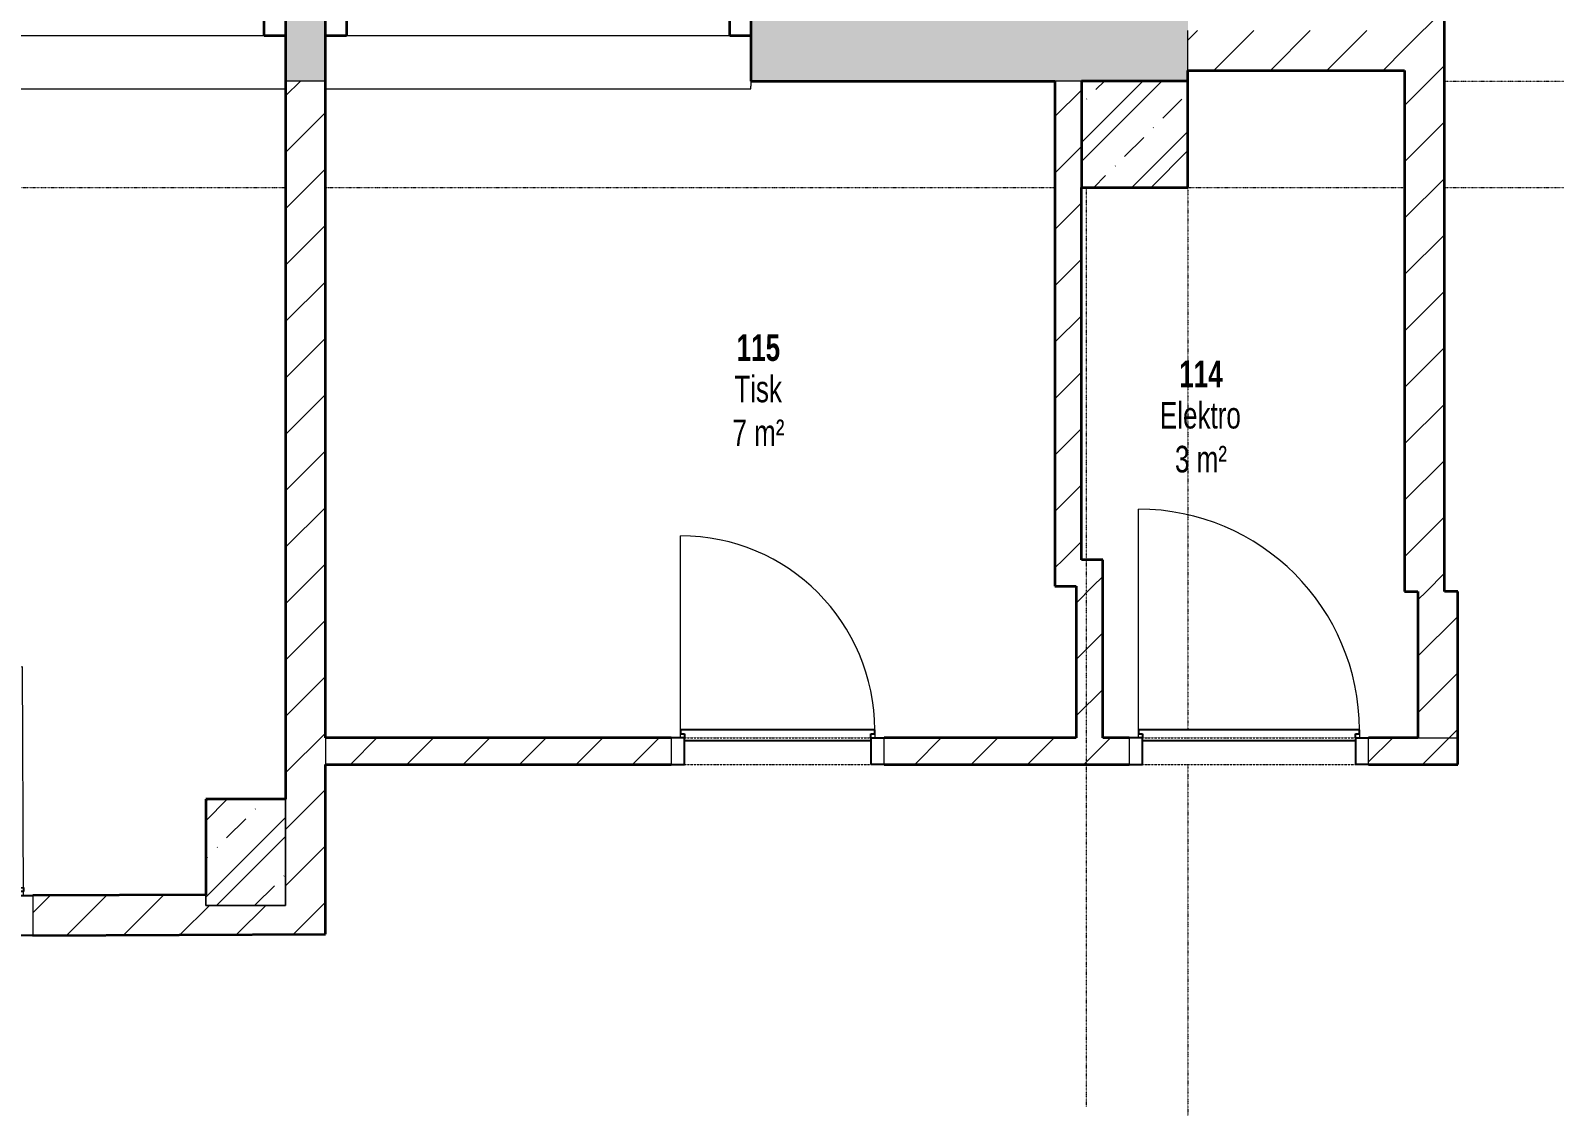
# Model space of a CAD drawing. Header units: millimetres. Extents: x -3281 to 232784, y -45352 to 20466.
# Drawn here: x 12877 to 18606, y -20299 to -16253 of the extents above; entities that cross this region are included whole.
import ezdxf

# ---------------------------------------------------------------- set-up
doc = ezdxf.new("R2010")
doc.units = ezdxf.units.MM
doc.linetypes.add('Dash dot dot', pattern=[5, 2, -1, 0, -1, 0, -1])
doc.linetypes.add('Čerchovaná se dvěma tečkami', pattern=[2.59, 1, -0.53, 0, -0.53, 0, -0.53])
for name, color, linetype, lineweight in [('A-AREA-IDEN', 2, 'Continuous', 9), ('A-DETL', 90, 'Continuous', 13), ('A-DOOR', 31, 'Continuous', 13), ('A-DOOR-FRAM', 31, 'Continuous', 25), ('A-GENM', 13, 'Continuous', 13), ('A-GLAZ', 151, 'Continuous', 13), ('A-WALL', 113, 'Continuous', 13), ('S-COLS', 52, 'Continuous', 13)]:
    doc.layers.add(name, color=color, linetype=linetype, lineweight=lineweight)
doc.layers.add('A-WALL-PATT', color=111, linetype='Continuous')
doc.styles.add('Arial_1', font='arial.ttf', dxfattribs={"width": 0.7, "height": 100})
doc.styles.add('Arial_B', font='arialbd.ttf', dxfattribs={"width": 0.7, "height": 100})
pattern_1 = [(45, (0, 0), (-106.066, 106.066), [])]

# ---------------------------------------------------------------- blocks, each defined once
blk = doc.blocks.new('DVERE_1k_oblozka - DD03_01_800x1970_koupelna-1549494-1NP_NÁVRH A')
at = {"layer": 'A-DOOR'}
for p, q in [((-450, 77.9), (-400, 77.9)), ((-450, -72.1), (-450, 77.9)), ((-400, 77.9), (-400, -72.1)), ((400, 77.9), (450, 77.9)), ((400, -72.1), (400, 77.9)), ((450, 77.9), (450, -72.1)), ((-400, -72.1), (-450, -72.1)), ((-415, -72.1), (-415, -932.1)), ((305, -102.1), (-305, -102.1)), ((450, -72.1), (400, -72.1)), ((415, -102.1), (415, -72.1))]:
    blk.add_line(p, q, dxfattribs=at)
at = {"layer": 'A-DOOR', "linetype": 'Čerchovaná se dvěma tečkami'}
for p, q in [((-400, 77.9), (400, 77.9)), ((-400, -72.1), (400, -72.1))]:
    blk.add_line(p, q, dxfattribs=at)
at = {"layer": 'A-DOOR', "lineweight": 25}
for p, q in [((-415, -87.1), (-400, -87.1)), ((-415, -102.1), (-415, -87.1)), ((415, -102.1), (-415, -102.1)), ((-400, -62.1), (400, -62.1)), ((-400, -87.1), (-400, -72.1)), ((400, -72.1), (400, -87.1)), ((400, -87.1), (415, -87.1)), ((415, -87.1), (415, -102.1))]:
    blk.add_line(p, q, dxfattribs=at)
at = {"layer": 'A-DOOR'}
blk.add_arc((-415, -102.1), 830, 270, 0, dxfattribs=at)
at = {"layer": 'A-DOOR-FRAM'}
for p, q in [((-450, 77.9), (-400, 77.9)), ((-400, 77.9), (-400, -72.1)), ((400, -72.1), (400, 77.9)), ((450, 77.9), (400, 77.9)), ((-400, -72.1), (-450, -72.1)), ((400, -72.1), (450, -72.1))]:
    blk.add_line(p, q, dxfattribs=at)
blk = doc.blocks.new('DVERE_1k_oblozka - DD03_01_700x1970_koupelna-1549497-1NP_NÁVRH A')
at = {"layer": 'A-DOOR'}
for p, q in [((-365, 47.1), (-365, 807.1)), ((255, 77.1), (-255, 77.1)), ((365, 77.1), (365, 47.1)), ((-350, 47.1), (-400, 47.1)), ((-400, 47.1), (-400, -52.9)), ((-350, -52.9), (-350, 47.1)), ((400, 47.1), (350, 47.1)), ((350, 47.1), (350, -52.9)), ((400, -52.9), (400, 47.1)), ((-400, -52.9), (-350, -52.9)), ((350, -52.9), (400, -52.9))]:
    blk.add_line(p, q, dxfattribs=at)
at = {"layer": 'A-DOOR', "lineweight": 25}
for p, q in [((365, 77.1), (-365, 77.1)), ((-365, 77.1), (-365, 62.1)), ((-365, 62.1), (-350, 62.1)), ((-350, 62.1), (-350, 47.1)), ((350, 47.1), (350, 62.1)), ((350, 62.1), (365, 62.1)), ((365, 62.1), (365, 77.1)), ((-350, 37.1), (350, 37.1))]:
    blk.add_line(p, q, dxfattribs=at)
at = {"layer": 'A-DOOR', "linetype": 'Čerchovaná se dvěma tečkami'}
for p, q in [((-350, 47.1), (350, 47.1)), ((-350, -52.9), (350, -52.9))]:
    blk.add_line(p, q, dxfattribs=at)
at = {"layer": 'A-DOOR'}
blk.add_arc((-365, 77.1), 730, 360, 90, dxfattribs=at)
at = {"layer": 'A-DOOR-FRAM'}
for p, q in [((-350, 47.1), (-400, 47.1)), ((-350, -52.9), (-350, 47.1)), ((350, 47.1), (350, -52.9)), ((350, 47.1), (400, 47.1)), ((-400, -52.9), (-350, -52.9)), ((400, -52.9), (350, -52.9))]:
    blk.add_line(p, q, dxfattribs=at)
blk = doc.blocks.new('DVERE_1k_oblozka - DD03_01_800x1970_koupelna-1549498-1NP_NÁVRH A')
at = {"layer": 'A-DOOR'}
for p, q in [((-415, 47.1), (-415, 907.1)), ((305, 77.1), (-305, 77.1)), ((415, 77.1), (415, 47.1)), ((-400, 47.1), (-450, 47.1)), ((-450, 47.1), (-450, -52.9)), ((-400, -52.9), (-400, 47.1)), ((450, 47.1), (400, 47.1)), ((400, 47.1), (400, -52.9)), ((450, -52.9), (450, 47.1)), ((-450, -52.9), (-400, -52.9)), ((400, -52.9), (450, -52.9))]:
    blk.add_line(p, q, dxfattribs=at)
at = {"layer": 'A-DOOR', "lineweight": 25}
for p, q in [((415, 77.1), (-415, 77.1)), ((-415, 77.1), (-415, 62.1)), ((-415, 62.1), (-400, 62.1)), ((-400, 62.1), (-400, 47.1)), ((400, 47.1), (400, 62.1)), ((400, 62.1), (415, 62.1)), ((415, 62.1), (415, 77.1)), ((-400, 37.1), (400, 37.1))]:
    blk.add_line(p, q, dxfattribs=at)
at = {"layer": 'A-DOOR', "linetype": 'Čerchovaná se dvěma tečkami'}
for p, q in [((-400, 47.1), (400, 47.1)), ((-400, -52.9), (400, -52.9))]:
    blk.add_line(p, q, dxfattribs=at)
at = {"layer": 'A-DOOR'}
blk.add_arc((-415, 77.1), 830, 360, 90, dxfattribs=at)
at = {"layer": 'A-DOOR-FRAM'}
for p, q in [((-400, 47.1), (-450, 47.1)), ((-400, -52.9), (-400, 47.1)), ((400, 47.1), (400, -52.9)), ((400, 47.1), (450, 47.1)), ((-450, -52.9), (-400, -52.9)), ((450, -52.9), (400, -52.9))]:
    blk.add_line(p, q, dxfattribs=at)
blk = doc.blocks.new('OKNO_2k_ - OKNO_2k_2450 x 1500-2030607-1NP_NÁVRH A')
at = {"layer": 'A-GLAZ'}
h = blk.add_hatch(dxfattribs=at)
h.set_pattern_fill('FP_148', color=256, style=0, pattern_type=2)
h.set_pattern_definition([(180, (12610.28, -16293.276), (-75, -43.3), [50, -100]), (240, (12560.28, -16293.276), (-0.0011, -86.601905), [50, -100]), (120, (12560.28, -16293.276), (-74.9989, 43.301905), [50, -100])])
h.paths.add_polyline_path([(1175, -100), (1175, -151), (1225, -151), (1225, -100)])
h.paths.add_polyline_path([(-1175, -100), (-1225, -100), (-1225, -151), (-1175, -151)])
at = {"layer": 'A-GLAZ', "lineweight": 35}
for p, q in [((-1225, -20), (-1145, -20)), ((-1225, -100), (-1225, -20)), ((-1145, -20), (-1145, -100)), ((-40, -20), (40, -20)), ((-40, -100), (-40, -20)), ((40, -20), (40, -100)), ((1145, -20), (1225, -20)), ((1145, -100), (1145, -20)), ((1225, -20), (1225, -100)), ((-1225, -100), (-1175, -100)), ((-1225, -151), (-1225, -100)), ((-1145, -100), (-1225, -100)), ((-1175, -100), (-1175, -151)), ((40, -100), (-40, -100)), ((1225, -100), (1145, -100)), ((1175, -100), (1225, -100)), ((1175, -151), (1175, -100)), ((1225, -100), (1225, -151)), ((-1175, -151), (-1225, -151)), ((1225, -151), (1175, -151))]:
    blk.add_line(p, q, dxfattribs=at)
at = {"layer": 'A-GLAZ'}
for p, q in [((-1145, -20), (-40, -20)), ((40, -20), (1145, -20)), ((-40, -100), (-1145, -100)), ((1145, -100), (40, -100))]:
    blk.add_line(p, q, dxfattribs=at)
blk = doc.blocks.new('parapet s nosem_vnitní - parapet s nosem_vnitní-2030596-1NP_NÁVRH A')
at = {"layer": 'A-GENM'}
for p, q in [((1225, 200), (-1225, 200)), ((1225, 190), (1225, 200)), ((1225, 190), (1225, 170))]:
    blk.add_line(p, q, dxfattribs=at)
blk = doc.blocks.new('OKNO_1k - OKNO_1k_1600 x 1500-2034287-1NP_NÁVRH A')
at = {"layer": 'A-GLAZ'}
h = blk.add_hatch(dxfattribs=at)
h.set_pattern_fill('FP_150', color=256, style=0, pattern_type=2)
h.set_pattern_definition([(180, (14785.28, -16293.276), (-75, -43.3), [50, -100]), (240, (14735.28, -16293.276), (-0.0011, -86.601905), [50, -100]), (120, (14735.28, -16293.276), (-74.9989, 43.301905), [50, -100])])
h.paths.add_polyline_path([(-800, -100), (-800, -151), (-750, -151), (-750, -100)])
h.paths.add_polyline_path([(750, -100), (750, -151), (800, -151), (800, -100)])
at = {"layer": 'A-GLAZ', "lineweight": 35}
for p, q in [((-800, -20), (-720, -20)), ((-800, -100), (-800, -20)), ((-720, -20), (-720, -100)), ((720, -20), (800, -20)), ((720, -100), (720, -20)), ((800, -20), (800, -100)), ((-800, -100), (-750, -100)), ((-800, -151), (-800, -100)), ((-720, -100), (-800, -100)), ((-750, -100), (-750, -151)), ((800, -100), (720, -100)), ((750, -100), (800, -100)), ((750, -151), (750, -100)), ((800, -100), (800, -151)), ((-750, -151), (-800, -151)), ((800, -151), (750, -151))]:
    blk.add_line(p, q, dxfattribs=at)
at = {"layer": 'A-GLAZ'}
for p, q in [((-720, -20), (720, -20)), ((720, -100), (-720, -100))]:
    blk.add_line(p, q, dxfattribs=at)
blk = doc.blocks.new('parapet s nosem_vnitní - parapet s nosem_vnitní-2030605-1NP_NÁVRH A')
at = {"layer": 'A-GENM'}
for p, q in [((800, 200), (-800, 200)), ((-800, 200), (-800, 190)), ((-800, 170), (-800, 190))]:
    blk.add_line(p, q, dxfattribs=at)
blk = doc.blocks.new('Betonový čtvercový sloup - 400 x 400-1925841-1NP_NÁVRH A')
at = {"layer": 'S-COLS'}
h = blk.add_hatch(dxfattribs=at)
h.set_pattern_fill('FP_157', color=256, style=0, pattern_type=2)
h.set_pattern_definition([(45, (-17027.46, 16643.28), (-179.605, 179.605), []), (45, (-16955.62, 16643.28), (-179.605, 179.605), []), (45, (-16811.93, 16643.28), (-107.763, 251.4472), [101.6, -50.8, 1.676, -49.124])])
h.paths.add_polyline_path([(-200, -200), (200, -200), (200, 200), (-200, 200), (-200, -76.6)])
at = {"layer": 'S-COLS', "lineweight": 35}
for p, q in [((200, 200), (-200, 200)), ((-200, 200), (-200, -200)), ((200, -200), (200, 200)), ((-200, -200), (200, -200))]:
    blk.add_line(p, q, dxfattribs=at)

msp = doc.modelspace()

# ---------------------------------------------------------------- hatches: boundary and pattern name
at = {"layer": 'A-WALL-PATT', "lineweight": 13}
h = msp.add_hatch(dxfattribs=at)
h.set_pattern_fill('FP_4', color=256, style=0, pattern_type=2)
h.set_pattern_definition(pattern_1)
h.paths.add_polyline_path([(18092.5, -18362.5), (18192.5, -18362.5), (18192.5, -11527.5), (18042.5, -11527.5), (18042.5, -18362.5)])
h = msp.add_hatch(dxfattribs=at)
h.set_pattern_fill('FP_16', color=256, angle=-135, style=0, pattern_type=2)
h.set_pattern_definition([(225, (11170.43, -16143.28), (143.684, -143.684), []), (180, (10941.48, -16210.58), (-143.684, -143.684), [25.4, -261.968]), (225, (10916.08, -16210.58), (143.684, -143.684), [25.4, -177.8]), (270, (10898.12, -16228.54), (143.684, -143.684), [25.4, -261.968]), (315, (10898.12, -16253.94), (143.684, 143.684), [25.4, -177.8]), (180, (10941.48, -16271.9), (-143.684, -143.684), [25.4, -261.968]), (225, (10959.44, -16253.94), (143.684, -143.684), [25.4, -177.8]), (270, (10959.44, -16228.54), (143.684, -143.684), [25.4, -261.968]), (315, (10941.48, -16210.58), (143.684, 143.684), [25.4, -177.8]), (225, (10874.9, -16295.12), (143.684, -143.684), [50.8, -152.4])])
h.paths.add_polyline_path([(16827.5, -16443.3), (17227.5, -16443.3), (17227.5, -16143.3), (15585.3, -16143.3), (15585.3, -16443.3), (16802.7, -16443.3)])
h.paths.add_polyline_path([(9369.4, -16443.3), (9524.4, -16443.3), (9524.4, -16143.3), (9300, -16143.3), (9300, -16443.3)])
h.paths.add_polyline_path([(6900, -16443.3), (6900, -16143.3), (5257.1, -16143.3), (5257.1, -16443.3), (6762.8, -16443.3)])
h.paths.add_polyline_path([(10774.4, -16443.3), (11385.3, -16443.3), (11385.3, -16143.3), (10774.4, -16143.3), (10774.4, -16273.3)])
h.paths.add_polyline_path([(13835.3, -16443.3), (13985.3, -16443.3), (13985.3, -16143.3), (13835.3, -16143.3), (13835.3, -16273.3)])
h = msp.add_hatch(dxfattribs=at)
h.set_pattern_fill('FP_4', color=256, style=0, pattern_type=2)
h.set_pattern_definition(pattern_1)
h.paths.add_polyline_path([(17762.8, -16403.3), (18042.5, -16403.3), (18042.5, -16253.3), (17227.5, -16253.3), (17227.5, -16403.3)])
h = msp.add_hatch(dxfattribs=at)
h.set_pattern_fill('FP_4', color=256, style=0, pattern_type=2)
h.set_pattern_definition(pattern_1)
h.paths.add_polyline_path([(13835.3, -19652.3), (13985.3, -19651.8), (13985.3, -16443.3), (13835.3, -16443.3), (13835.3, -19543.3)])
h = msp.add_hatch(dxfattribs=at)
h.set_pattern_fill('FP_4', color=256, style=0, pattern_type=2)
h.set_pattern_definition(pattern_1)
h.paths.add_polyline_path([(16827.5, -18243.3), (16827.5, -16443.3), (16727.5, -16443.3), (16727.5, -18243.3)])
h = msp.add_hatch(dxfattribs=at)
h.set_pattern_fill('FP_4', color=256, style=0, pattern_type=2)
h.set_pattern_definition(pattern_1)
h.paths.add_polyline_path([(16807.5, -18343.3), (16907.5, -18343.3), (16907.5, -18243.3), (16727.5, -18243.3), (16727.5, -18343.3)])
h = msp.add_hatch(dxfattribs=at)
h.set_pattern_fill('FP_4', color=256, style=0, pattern_type=2)
h.set_pattern_definition(pattern_1)
h.paths.add_polyline_path([(16807.5, -18343.3), (16807.5, -18913.3), (16907.5, -18913.3), (16907.5, -18343.3)])
h = msp.add_hatch(dxfattribs=at)
h.set_pattern_fill('FP_4', color=256, style=0, pattern_type=2)
h.set_pattern_definition(pattern_1)
h.paths.add_polyline_path([(18242.5, -18913.3), (18242.5, -18362.5), (18092.5, -18362.5), (18092.5, -18913.3)])
h = msp.add_hatch(dxfattribs=at)
h.set_pattern_fill('FP_4', color=256, style=0, pattern_type=2)
h.set_pattern_definition(pattern_1)
h.paths.add_polyline_path([(17007.2, -19013.3), (17007.2, -18913.3), (16085.3, -18913.3), (16085.3, -19013.3)])
h.paths.add_polyline_path([(18242.5, -19013.3), (18242.5, -18913.3), (17907.2, -18913.3), (17907.2, -19013.3)])
h.paths.add_polyline_path([(15285.3, -19013.3), (15285.3, -18913.3), (13985.3, -18913.3), (13985.3, -19013.3), (14329, -19013.3)])
h = msp.add_hatch(dxfattribs=at)
h.set_pattern_fill('FP_4', color=256, style=0, pattern_type=2)
h.set_pattern_definition(pattern_1)
h.paths.add_polyline_path([(5157.1, -19685.2), (7770, -19675.1), (7769.4, -19525.3), (5157.1, -19535.2)])
h.paths.add_polyline_path([(8670, -19671.9), (11985.8, -19659.3), (11985.2, -19509.3), (8669.4, -19522.1)])
h.paths.add_polyline_path([(12885.8, -19655.9), (13835.3, -19652.3), (13835.3, -19543.3), (13535.3, -19543.3), (13535.3, -19503.5), (12885.2, -19505.9)])
at = {"layer": 'S-COLS'}
h = msp.add_hatch(dxfattribs=at)
h.set_pattern_fill('FP_42', color=256, style=0, pattern_type=2)
h.set_pattern_definition([(45, (0, 0), (-179.605, 179.605), []), (45, (71.84, 0), (-179.605, 179.605), []), (45, (215.53, 0), (-107.763, 251.4472), [101.6, -50.8, 1.676, -49.124])])
h.paths.add_polyline_path([(13835.3, -19543.3), (13835.3, -19143.3), (13535.3, -19143.3), (13535.3, -19543.3)])

# ---------------------------------------------------------------- linework, layer by layer
at = {"layer": 'A-DETL', "linetype": 'Dash dot dot'}
for p, q in [((18192.5, -16443.3), (19529.4, -16443.3)), ((11232.1, -16843.3), (13835.3, -16843.3)), ((13985.3, -16843.3), (16727.5, -16843.3)), ((16846.5, -20299.4), (16846.5, -16843.3)), ((17227.5, -16843.3), (17227.5, -18883.3)), ((17227.5, -16843.3), (18042.5, -16843.3)), ((18192.5, -16843.3), (19529.4, -16843.3)), ((17227.5, -19013.3), (17227.5, -22382.5))]:
    msp.add_line(p, q, dxfattribs=at)
at = {"layer": 'A-WALL', "lineweight": 35}
for p, q in [((18192.5, -18362.5), (18192.5, -11677.5)), ((13835.3, -16273.3), (13835.3, -19143.3)), ((13985.3, -18913.3), (13985.3, -16273.3)), ((15585.3, -16273.3), (15585.3, -16443.3)), ((17227.5, -16443.3), (17227.5, -16403.3)), ((17227.5, -16403.3), (18042.5, -16403.3)), ((18042.5, -16403.3), (18042.5, -18362.5)), ((15585.3, -16443.3), (16727.5, -16443.3)), ((16727.5, -16443.3), (16727.5, -18343.3)), ((16827.5, -18243.3), (16827.5, -16843.3)), ((16907.5, -18243.3), (16827.5, -18243.3)), ((16907.5, -18913.3), (16907.5, -18243.3)), ((16727.5, -18343.3), (16807.5, -18343.3)), ((16807.5, -18343.3), (16807.5, -18913.3)), ((18042.5, -18362.5), (18092.5, -18362.5)), ((18092.5, -18362.5), (18092.5, -18913.3)), ((18242.5, -18362.5), (18192.5, -18362.5)), ((18242.5, -19013.3), (18242.5, -18362.5)), ((15285.3, -18913.3), (13985.3, -18913.3)), ((16807.5, -18913.3), (16085.3, -18913.3)), ((17007.2, -18913.3), (16907.5, -18913.3)), ((18092.5, -18913.3), (17907.2, -18913.3)), ((13985.3, -19651.8), (13985.3, -19013.3)), ((13985.3, -19013.3), (15285.3, -19013.3)), ((16085.3, -19013.3), (17007.2, -19013.3)), ((17907.2, -19013.3), (18242.5, -19013.3)), ((13535.3, -19503.5), (12885.2, -19505.9)), ((12885.8, -19655.9), (13985.3, -19651.8))]:
    msp.add_line(p, q, dxfattribs=at)
at = {"layer": 'A-WALL'}
for p, q in [((17227.5, -16403.3), (17227.5, -16253.3)), ((13985.3, -16443.3), (13835.3, -16443.3)), ((16827.5, -16443.3), (16727.5, -16443.3)), ((13985.3, -18913.3), (13985.3, -19013.3)), ((18092.5, -18913.3), (18242.5, -18913.3)), ((13835.3, -19143.3), (13835.3, -19543.3)), ((13535.3, -19543.3), (13535.3, -19503.5)), ((13835.3, -19543.3), (13535.3, -19543.3))]:
    msp.add_line(p, q, dxfattribs=at)
at = {"layer": 'S-COLS', "lineweight": 35}
for p, q in [((13835.3, -19143.3), (13535.3, -19143.3)), ((13535.3, -19143.3), (13535.3, -19503.5))]:
    msp.add_line(p, q, dxfattribs=at)
at = {"layer": 'S-COLS'}
for p, q in [((13835.3, -19543.3), (13835.3, -19143.3)), ((13535.3, -19503.5), (13535.3, -19543.3)), ((13535.3, -19543.3), (13835.3, -19543.3))]:
    msp.add_line(p, q, dxfattribs=at)

# ---------------------------------------------------------------- block references
at = {"layer": 'A-DOOR'}
for name, p in [('DVERE_1k_oblozka - DD03_01_800x1970_koupelna-1549498-1NP_NÁVRH A', (17457.2, -18960.4)), ('DVERE_1k_oblozka - DD03_01_700x1970_koupelna-1549497-1NP_NÁVRH A', (15685.3, -18960.4))]:
    msp.add_blockref(name, p, dxfattribs=at)
at = {"layer": 'A-DOOR', "rotation": 180.2173293519969}
msp.add_blockref('DVERE_1k_oblozka - DD03_01_800x1970_koupelna-1549494-1NP_NÁVRH A', (12435.5, -19579.8), dxfattribs=at)
at = {"layer": 'A-GENM', "rotation": 180}
for name, p in [('parapet s nosem_vnitní - parapet s nosem_vnitní-2030596-1NP_NÁVRH A', (12610.3, -16273.3)), ('parapet s nosem_vnitní - parapet s nosem_vnitní-2030605-1NP_NÁVRH A', (14785.3, -16273.3))]:
    msp.add_blockref(name, p, dxfattribs=at)
at = {"layer": 'A-GLAZ', "rotation": 180}
for name, p in [('OKNO_2k_ - OKNO_2k_2450 x 1500-2030607-1NP_NÁVRH A', (12610.3, -16293.3)), ('OKNO_1k - OKNO_1k_1600 x 1500-2034287-1NP_NÁVRH A', (14785.3, -16293.3))]:
    msp.add_blockref(name, p, dxfattribs=at)
at = {"layer": 'S-COLS'}
msp.add_blockref('Betonový čtvercový sloup - 400 x 400-1925841-1NP_NÁVRH A', (17027.5, -16643.3), dxfattribs=at)

# ---------------------------------------------------------------- texts
at = {"layer": 'A-AREA-IDEN', "lineweight": 18, "char_height": 100, "attachment_point": 1}
for s, insert, width, style in [('115', (15531.6, -17395.8), 202.025, 'Arial_B'), ('114', (17195.2, -17494.7), 202.025, 'Arial_B'), ('Tisk', (15522.4, -17551.1), 224.472, 'Arial_1'), ('Elektro', (17122.4, -17650), 378.797, 'Arial_1'), ('7 m²', (15515.5, -17716.1), 241.308, 'Arial_1'), ('3 m²', (17179.1, -17815), 241.308, 'Arial_1')]:
    msp.add_mtext(s, dxfattribs=dict(at, insert=insert, width=width, style=style))

doc.saveas('drawing.dxf')
